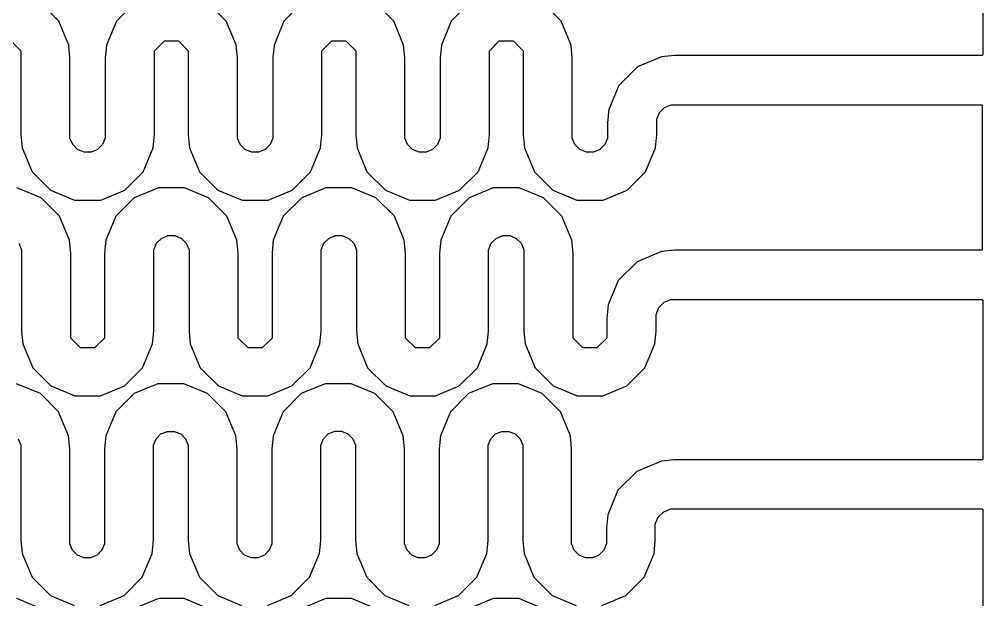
# Model space of a CAD drawing. Header units: metres. Extents: x 0 to 117, y 0 to 64.
# Drawn here: x 58.57 to 67.34, y 26.9 to 32.18 of the extents above; entities that cross this region are included whole.
import ezdxf

# ---------------------------------------------------------------- set-up
doc = ezdxf.new("R2010")
doc.units = ezdxf.units.M

msp = doc.modelspace()

# ---------------------------------------------------------------- linework, layer by layer
for points in [[(67.3351, 33.1803), (67.3351, 31.8564), (67.3285, 31.8496), (64.5312, 31.8496), (64.5312, 31.8496), (64.5312, 31.8496), (64.5312, 31.8496), (64.4121, 31.8379), (64.4121, 31.8379), (64.4121, 31.8379), (64.4121, 31.8379), (64.4121, 31.8379), (64.4121, 31.8379), (64.4121, 31.8379), (64.4121, 31.8379), (64.1921, 31.7467), (64.1921, 31.7467), (64.1921, 31.7467), (64.1921, 31.7467), (64.1921, 31.7467), (64.1921, 31.7467), (64.1921, 31.7467), (64.1921, 31.7467), (64.1921, 31.7467), (64.1921, 31.7467), (64.024, 31.5786), (64.024, 31.5786), (64.024, 31.5786), (64.024, 31.5786), (64.024, 31.5786), (64.024, 31.5786), (64.024, 31.5786), (64.024, 31.5786), (64.024, 31.5786), (64.024, 31.5786), (63.9328, 31.3586), (63.9328, 31.3586), (63.9328, 31.3586), (63.9328, 31.3586), (63.9328, 31.3586), (63.9328, 31.3586), (63.9328, 31.3586), (63.9328, 31.3586), (63.9211, 31.2395), (63.9211, 31.2395), (63.9211, 31.2395), (63.9211, 31.2395), (63.9211, 31.0982), (63.8965, 31.0393), (63.8513, 30.9941), (63.7924, 30.9695), (63.7283, 30.9695), (63.6692, 30.9941), (63.624, 31.0393), (63.5996, 31.0982), (63.5996, 31.8285), (63.5996, 31.8285), (63.5996, 31.8285), (63.5996, 31.8285), (63.5881, 31.9458), (63.5881, 31.9458), (63.5881, 31.9458), (63.5881, 31.9458), (63.5881, 31.9458), (63.5881, 31.9458), (63.5881, 31.9458), (63.5881, 31.9458), (63.4982, 32.1625), (63.4982, 32.1625), (63.4982, 32.1625), (63.4982, 32.1625), (63.4982, 32.1625), (63.4982, 32.1625), (63.4982, 32.1625), (63.4982, 32.1625), (63.4982, 32.1625), (63.4982, 32.1625), (63.3324, 32.3284)], [(59.6163, 32.3284), (59.4505, 32.1625), (59.4505, 32.1625), (59.4505, 32.1625), (59.4505, 32.1625), (59.4505, 32.1625), (59.4505, 32.1625), (59.4505, 32.1625), (59.4505, 32.1625), (59.4505, 32.1625), (59.4505, 32.1625), (59.3606, 31.9458), (59.3606, 31.9458), (59.3606, 31.9458), (59.3606, 31.9458), (59.3606, 31.9458), (59.3606, 31.9458), (59.3606, 31.9458), (59.3606, 31.9458), (59.3491, 31.8285), (59.3491, 31.8285), (59.3491, 31.8285), (59.3491, 31.8285), (59.3491, 31.0982), (59.3245, 31.0393), (59.2793, 30.9941), (59.2204, 30.9695), (59.1563, 30.9695), (59.0972, 30.9941), (59.052, 31.0393), (59.0276, 31.0982), (59.0276, 31.8285), (59.0276, 31.8285), (59.0276, 31.8285), (59.0276, 31.8285), (59.0161, 31.9458), (59.0161, 31.9458), (59.0161, 31.9458), (59.0161, 31.9458), (59.0161, 31.9458), (59.0161, 31.9458), (59.0161, 31.9458), (59.0161, 31.9458), (58.9262, 32.1625), (58.9262, 32.1625), (58.9262, 32.1625), (58.9262, 32.1625), (58.9262, 32.1625), (58.9262, 32.1625), (58.9262, 32.1625), (58.9262, 32.1625), (58.9262, 32.1625), (58.9262, 32.1625), (58.7604, 32.3284)], [(61.1403, 32.3286), (60.9745, 32.1625), (60.9745, 32.1625), (60.9745, 32.1625), (60.9745, 32.1625), (60.9745, 32.1625), (60.9745, 32.1625), (60.9745, 32.1625), (60.9745, 32.1625), (60.9745, 32.1625), (60.9745, 32.1625), (60.8846, 31.9458), (60.8846, 31.9458), (60.8846, 31.9458), (60.8846, 31.9458), (60.8846, 31.9458), (60.8846, 31.9458), (60.8846, 31.9458), (60.8846, 31.9458), (60.8731, 31.8285), (60.8731, 31.8285), (60.8731, 31.8285), (60.8731, 31.8285), (60.8731, 31.0982), (60.8485, 31.0393), (60.8033, 30.9941), (60.7444, 30.9695), (60.6803, 30.9695), (60.6214, 30.9941), (60.5762, 31.0393), (60.5516, 31.0982), (60.5516, 31.8287), (60.5516, 31.8287), (60.5516, 31.8287), (60.5516, 31.8287), (60.5401, 31.9461), (60.5401, 31.9461), (60.5401, 31.9461), (60.5401, 31.9461), (60.5401, 31.9461), (60.5401, 31.9461), (60.5401, 31.9461), (60.5401, 31.9461), (60.4502, 32.1628), (60.4502, 32.1628), (60.4502, 32.1628), (60.4502, 32.1628), (60.4502, 32.1628), (60.4502, 32.1628), (60.4502, 32.1628), (60.4502, 32.1628), (60.4502, 32.1628), (60.4502, 32.1628), (60.2844, 32.3286)], [(62.6643, 32.3284), (62.4985, 32.1625), (62.4985, 32.1625), (62.4985, 32.1625), (62.4985, 32.1625), (62.4985, 32.1625), (62.4985, 32.1625), (62.4985, 32.1625), (62.4985, 32.1625), (62.4985, 32.1625), (62.4985, 32.1625), (62.4086, 31.9458), (62.4086, 31.9458), (62.4086, 31.9458), (62.4086, 31.9458), (62.4086, 31.9458), (62.4086, 31.9458), (62.4086, 31.9458), (62.4086, 31.9458), (62.3971, 31.8285), (62.3971, 31.8285), (62.3971, 31.8285), (62.3971, 31.8285), (62.3971, 31.0982), (62.3725, 31.0393), (62.3273, 30.9941), (62.2684, 30.9695), (62.2043, 30.9695), (62.1454, 30.9941), (62.1002, 31.0393), (62.0756, 31.0982), (62.0756, 31.8285), (62.0756, 31.8285), (62.0756, 31.8285), (62.0756, 31.8285), (62.0641, 31.9458), (62.0641, 31.9458), (62.0641, 31.9458), (62.0641, 31.9458), (62.0641, 31.9458), (62.0641, 31.9458), (62.0641, 31.9458), (62.0641, 31.9458), (61.9742, 32.1625), (61.9742, 32.1625), (61.9742, 32.1625), (61.9742, 32.1625), (61.9742, 32.1625), (61.9742, 32.1625), (61.9742, 32.1625), (61.9742, 32.1625), (61.9742, 32.1625), (61.9742, 32.1625), (61.8084, 32.3286)], [(58.4901, 31.9827), (58.5803, 31.8922), (58.5803, 31.1302), (58.5803, 31.1302), (58.5803, 31.1302), (58.5803, 31.1302), (58.592, 31.0116), (58.592, 31.0116), (58.592, 31.0116), (58.592, 31.0116), (58.592, 31.0116), (58.592, 31.0116), (58.592, 31.0116), (58.592, 31.0116), (58.6829, 30.7924), (58.6829, 30.7924), (58.6829, 30.7924), (58.6829, 30.7924), (58.6829, 30.7924), (58.6829, 30.7924), (58.6829, 30.7924), (58.6829, 30.7924), (58.6829, 30.7924), (58.6829, 30.7924), (58.8505, 30.6248), (58.8505, 30.6248), (58.8505, 30.6248), (58.8505, 30.6248), (58.8505, 30.6248), (58.8505, 30.6248), (58.8505, 30.6248), (58.8505, 30.6248), (58.8505, 30.6248), (58.8505, 30.6248), (59.0697, 30.5338), (59.0697, 30.5338), (59.0697, 30.5338), (59.0697, 30.5338), (59.0697, 30.5338), (59.0697, 30.5338), (59.0697, 30.5338), (59.0697, 30.5338), (59.0697, 30.5338), (59.0697, 30.5338), (59.307, 30.5338), (59.307, 30.5338), (59.307, 30.5338), (59.307, 30.5338), (59.307, 30.5338), (59.307, 30.5338), (59.307, 30.5338), (59.307, 30.5338), (59.307, 30.5338), (59.307, 30.5338), (59.5262, 30.6248), (59.5262, 30.6248), (59.5262, 30.6248), (59.5262, 30.6248), (59.5262, 30.6248), (59.5262, 30.6248), (59.5262, 30.6248), (59.5262, 30.6248), (59.5262, 30.6248), (59.5262, 30.6248), (59.6938, 30.7924), (59.6938, 30.7924), (59.6938, 30.7924), (59.6938, 30.7924), (59.6938, 30.7924), (59.6938, 30.7924), (59.6938, 30.7924), (59.6938, 30.7924), (59.6938, 30.7924), (59.6938, 30.7924), (59.7847, 31.0116), (59.7847, 31.0116), (59.7847, 31.0116), (59.7847, 31.0116), (59.7847, 31.0116), (59.7847, 31.0116), (59.7847, 31.0116), (59.7847, 31.0116), (59.7964, 31.1302), (59.7964, 31.1302), (59.7964, 31.1302), (59.7964, 31.1302), (59.7964, 31.8922), (59.8866, 31.9827), (60.0141, 31.9827), (60.1043, 31.8922), (60.1043, 31.1302), (60.1043, 31.1302), (60.1043, 31.1302), (60.1043, 31.1302), (60.116, 31.0116), (60.116, 31.0116), (60.116, 31.0116), (60.116, 31.0116), (60.116, 31.0116), (60.116, 31.0116), (60.116, 31.0116), (60.116, 31.0116), (60.2069, 30.7924), (60.2069, 30.7924), (60.2069, 30.7924), (60.2069, 30.7924), (60.2069, 30.7924), (60.2069, 30.7924), (60.2069, 30.7924), (60.2069, 30.7924), (60.2069, 30.7924), (60.2069, 30.7924), (60.3745, 30.6248), (60.3745, 30.6248), (60.3745, 30.6248), (60.3745, 30.6248), (60.3745, 30.6248), (60.3745, 30.6248), (60.3745, 30.6248), (60.3745, 30.6248), (60.3745, 30.6248), (60.3745, 30.6248), (60.5937, 30.5338), (60.5937, 30.5338), (60.5937, 30.5338), (60.5937, 30.5338), (60.5937, 30.5338), (60.5937, 30.5338), (60.5937, 30.5338), (60.5937, 30.5338), (60.5937, 30.5338), (60.5937, 30.5338), (60.831, 30.5338), (60.831, 30.5338), (60.831, 30.5338), (60.831, 30.5338), (60.831, 30.5338), (60.831, 30.5338), (60.831, 30.5338), (60.831, 30.5338), (60.831, 30.5338), (60.831, 30.5338), (61.0502, 30.6248), (61.0502, 30.6248), (61.0502, 30.6248), (61.0502, 30.6248), (61.0502, 30.6248), (61.0502, 30.6248), (61.0502, 30.6248), (61.0502, 30.6248), (61.0502, 30.6248), (61.0502, 30.6248), (61.2178, 30.7924), (61.2178, 30.7924), (61.2178, 30.7924), (61.2178, 30.7924), (61.2178, 30.7924), (61.2178, 30.7924), (61.2178, 30.7924), (61.2178, 30.7924), (61.2178, 30.7924), (61.2178, 30.7924), (61.3087, 31.0116), (61.3087, 31.0116), (61.3087, 31.0116), (61.3087, 31.0116), (61.3087, 31.0116), (61.3087, 31.0116), (61.3087, 31.0116), (61.3087, 31.0116), (61.3204, 31.1302), (61.3204, 31.1302), (61.3204, 31.1302), (61.3204, 31.1302), (61.3204, 31.8922), (61.4106, 31.9827), (61.5381, 31.9827), (61.6283, 31.8922), (61.6283, 31.1302), (61.6283, 31.1302), (61.6283, 31.1302), (61.6283, 31.1302), (61.64, 31.0116), (61.64, 31.0116), (61.64, 31.0116), (61.64, 31.0116), (61.64, 31.0116), (61.64, 31.0116), (61.64, 31.0116), (61.64, 31.0116), (61.7309, 30.7924), (61.7309, 30.7924), (61.7309, 30.7924), (61.7309, 30.7924), (61.7309, 30.7924), (61.7309, 30.7924), (61.7309, 30.7924), (61.7309, 30.7924), (61.7309, 30.7924), (61.7309, 30.7924), (61.8985, 30.6248), (61.8985, 30.6248), (61.8985, 30.6248), (61.8985, 30.6248), (61.8985, 30.6248), (61.8985, 30.6248), (61.8985, 30.6248), (61.8985, 30.6248), (61.8985, 30.6248), (61.8985, 30.6248), (62.1177, 30.5338), (62.1177, 30.5338), (62.1177, 30.5338), (62.1177, 30.5338), (62.1177, 30.5338), (62.1177, 30.5338), (62.1177, 30.5338), (62.1177, 30.5338), (62.1177, 30.5338), (62.1177, 30.5338), (62.355, 30.5338), (62.355, 30.5338), (62.355, 30.5338), (62.355, 30.5338), (62.355, 30.5338), (62.355, 30.5338), (62.355, 30.5338), (62.355, 30.5338), (62.355, 30.5338), (62.355, 30.5338), (62.5742, 30.6248), (62.5742, 30.6248), (62.5742, 30.6248), (62.5742, 30.6248), (62.5742, 30.6248), (62.5742, 30.6248), (62.5742, 30.6248), (62.5742, 30.6248), (62.5742, 30.6248), (62.5742, 30.6248), (62.7418, 30.7924), (62.7418, 30.7924), (62.7418, 30.7924), (62.7418, 30.7924), (62.7418, 30.7924), (62.7418, 30.7924), (62.7418, 30.7924), (62.7418, 30.7924), (62.7418, 30.7924), (62.7418, 30.7924), (62.8327, 31.0116), (62.8327, 31.0116), (62.8327, 31.0116), (62.8327, 31.0116), (62.8327, 31.0116), (62.8327, 31.0116), (62.8327, 31.0116), (62.8327, 31.0116), (62.8444, 31.1302), (62.8444, 31.1302), (62.8444, 31.1302), (62.8444, 31.1302), (62.8444, 31.8922), (62.9346, 31.9827), (63.0621, 31.9827), (63.1523, 31.8922), (63.1523, 31.1302), (63.1523, 31.1302), (63.1523, 31.1302), (63.1523, 31.1302), (63.164, 31.0116), (63.164, 31.0116), (63.164, 31.0116), (63.164, 31.0116), (63.164, 31.0116), (63.164, 31.0116), (63.164, 31.0116), (63.164, 31.0116), (63.2549, 30.7924), (63.2549, 30.7924), (63.2549, 30.7924), (63.2549, 30.7924), (63.2549, 30.7924), (63.2549, 30.7924), (63.2549, 30.7924), (63.2549, 30.7924), (63.2549, 30.7924), (63.2549, 30.7924), (63.4225, 30.6248), (63.4225, 30.6248), (63.4225, 30.6248), (63.4225, 30.6248), (63.4225, 30.6248), (63.4225, 30.6248), (63.4225, 30.6248), (63.4225, 30.6248), (63.4225, 30.6248), (63.4225, 30.6248), (63.6417, 30.5338), (63.6417, 30.5338), (63.6417, 30.5338), (63.6417, 30.5338), (63.6417, 30.5338), (63.6417, 30.5338), (63.6417, 30.5338), (63.6417, 30.5338), (63.6417, 30.5338), (63.6417, 30.5338), (63.879, 30.5338), (63.879, 30.5338), (63.879, 30.5338), (63.879, 30.5338), (63.879, 30.5338), (63.879, 30.5338), (63.879, 30.5338), (63.879, 30.5338), (63.879, 30.5338), (63.879, 30.5338), (64.0982, 30.6248), (64.0982, 30.6248), (64.0982, 30.6248), (64.0982, 30.6248), (64.0982, 30.6248), (64.0982, 30.6248), (64.0982, 30.6248), (64.0982, 30.6248), (64.0982, 30.6248), (64.0982, 30.6248), (64.2658, 30.7924), (64.2658, 30.7924), (64.2658, 30.7924), (64.2658, 30.7924), (64.2658, 30.7924), (64.2658, 30.7924), (64.2658, 30.7924), (64.2658, 30.7924), (64.2658, 30.7924), (64.2658, 30.7924), (64.3567, 31.0116), (64.3567, 31.0116), (64.3567, 31.0116), (64.3567, 31.0116), (64.3567, 31.0116), (64.3567, 31.0116), (64.3567, 31.0116), (64.3567, 31.0116), (64.3684, 31.1302), (64.3684, 31.1302), (64.3684, 31.1302), (64.3684, 31.1302), (64.3684, 31.272), (64.3931, 31.3317), (64.439, 31.3776), (64.4987, 31.4023), (67.3285, 31.4023), (67.3285, 30.0784), (64.5312, 30.0784), (64.5312, 30.0784), (64.5312, 30.0784), (64.5312, 30.0784), (64.4108, 30.0665), (64.4108, 30.0665), (64.4108, 30.0665), (64.4108, 30.0665), (64.4108, 30.0665), (64.4108, 30.0665), (64.4108, 30.0665), (64.4108, 30.0665), (64.1886, 29.9743), (64.1886, 29.9743), (64.1886, 29.9743), (64.1886, 29.9743), (64.1886, 29.9743), (64.1886, 29.9743), (64.1886, 29.9743), (64.1886, 29.9743), (64.1886, 29.9743), (64.1886, 29.9743), (64.0184, 29.8041), (64.0184, 29.8041), (64.0184, 29.8041), (64.0184, 29.8041), (64.0184, 29.8041), (64.0184, 29.8041), (64.0184, 29.8041), (64.0184, 29.8041), (64.0184, 29.8041), (64.0184, 29.8041), (63.9262, 29.5819), (63.9262, 29.5819), (63.9262, 29.5819), (63.9262, 29.5819), (63.9262, 29.5819), (63.9262, 29.5819), (63.9262, 29.5819), (63.9262, 29.5819), (63.9143, 29.4615), (63.9143, 29.4615), (63.9143, 29.4615), (63.9143, 29.4615), (63.9143, 29.2796), (63.8241, 29.1894), (63.6966, 29.1894), (63.6064, 29.2796), (63.6064, 30.0505), (63.6064, 30.0505), (63.6064, 30.0505), (63.6064, 30.0505), (63.5947, 30.1691), (63.5947, 30.1691), (63.5947, 30.1691), (63.5947, 30.1691), (63.5947, 30.1691), (63.5947, 30.1691), (63.5947, 30.1691), (63.5947, 30.1691), (63.5038, 30.3883), (63.5038, 30.3883), (63.5038, 30.3883), (63.5038, 30.3883), (63.5038, 30.3883), (63.5038, 30.3883), (63.5038, 30.3883), (63.5038, 30.3883), (63.5038, 30.3883), (63.5038, 30.3883), (63.3362, 30.5562), (63.3362, 30.5562), (63.3362, 30.5562), (63.3362, 30.5562), (63.3362, 30.5562), (63.3362, 30.5562), (63.3362, 30.5562), (63.3362, 30.5562), (63.3362, 30.5562), (63.3362, 30.5562), (63.117, 30.6469), (63.117, 30.6469), (63.117, 30.6469), (63.117, 30.6469), (63.117, 30.6469), (63.117, 30.6469), (63.117, 30.6469), (63.117, 30.6469), (63.117, 30.6469), (63.117, 30.6469), (62.8797, 30.6469), (62.8797, 30.6469), (62.8797, 30.6469), (62.8797, 30.6469), (62.8797, 30.6469), (62.8797, 30.6469), (62.8797, 30.6469), (62.8797, 30.6469), (62.8797, 30.6469), (62.8797, 30.6469), (62.6605, 30.5562), (62.6605, 30.5562), (62.6605, 30.5562), (62.6605, 30.5562), (62.6605, 30.5562), (62.6605, 30.5562), (62.6605, 30.5562), (62.6605, 30.5562), (62.6605, 30.5562), (62.6605, 30.5562), (62.4929, 30.3883), (62.4929, 30.3883), (62.4929, 30.3883), (62.4929, 30.3883), (62.4929, 30.3883), (62.4929, 30.3883), (62.4929, 30.3883), (62.4929, 30.3883), (62.4929, 30.3883), (62.4929, 30.3883), (62.402, 30.1691), (62.402, 30.1691), (62.402, 30.1691), (62.402, 30.1691), (62.402, 30.1691), (62.402, 30.1691), (62.402, 30.1691), (62.402, 30.1691), (62.3903, 30.0505), (62.3903, 30.0505), (62.3903, 30.0505), (62.3903, 30.0505), (62.3903, 29.2796), (62.3001, 29.1894), (62.1726, 29.1894), (62.0824, 29.2796), (62.0824, 30.0505), (62.0824, 30.0505), (62.0824, 30.0505), (62.0824, 30.0505), (62.0707, 30.1691), (62.0707, 30.1691), (62.0707, 30.1691), (62.0707, 30.1691), (62.0707, 30.1691), (62.0707, 30.1691), (62.0707, 30.1691), (62.0707, 30.1691), (61.9798, 30.3883), (61.9798, 30.3883), (61.9798, 30.3883), (61.9798, 30.3883), (61.9798, 30.3883), (61.9798, 30.3883), (61.9798, 30.3883), (61.9798, 30.3883), (61.9798, 30.3883), (61.9798, 30.3883), (61.8122, 30.5562), (61.8122, 30.5562), (61.8122, 30.5562), (61.8122, 30.5562), (61.8122, 30.5562), (61.8122, 30.5562), (61.8122, 30.5562), (61.8122, 30.5562), (61.8122, 30.5562), (61.8122, 30.5562), (61.593, 30.6469), (61.593, 30.6469), (61.593, 30.6469), (61.593, 30.6469), (61.593, 30.6469), (61.593, 30.6469), (61.593, 30.6469), (61.593, 30.6469), (61.593, 30.6469), (61.593, 30.6469), (61.3557, 30.6469), (61.3557, 30.6469), (61.3557, 30.6469), (61.3557, 30.6469), (61.3557, 30.6469), (61.3557, 30.6469), (61.3557, 30.6469), (61.3557, 30.6469), (61.3557, 30.6469), (61.3557, 30.6469), (61.1365, 30.5562), (61.1365, 30.5562), (61.1365, 30.5562), (61.1365, 30.5562), (61.1365, 30.5562), (61.1365, 30.5562), (61.1365, 30.5562), (61.1365, 30.5562), (61.1365, 30.5562), (61.1365, 30.5562), (60.9689, 30.3883), (60.9689, 30.3883), (60.9689, 30.3883), (60.9689, 30.3883), (60.9689, 30.3883), (60.9689, 30.3883), (60.9689, 30.3883), (60.9689, 30.3883), (60.9689, 30.3883), (60.9689, 30.3883), (60.878, 30.1691), (60.878, 30.1691), (60.878, 30.1691), (60.878, 30.1691), (60.878, 30.1691), (60.878, 30.1691), (60.878, 30.1691), (60.878, 30.1691), (60.8663, 30.0505), (60.8663, 30.0505), (60.8663, 30.0505), (60.8663, 30.0505), (60.8663, 29.2796), (60.7761, 29.1894), (60.6486, 29.1894), (60.5584, 29.2796), (60.5584, 30.0505), (60.5584, 30.0505), (60.5584, 30.0505), (60.5584, 30.0505), (60.5467, 30.1691), (60.5467, 30.1691), (60.5467, 30.1691), (60.5467, 30.1691), (60.5467, 30.1691), (60.5467, 30.1691), (60.5467, 30.1691), (60.5467, 30.1691), (60.4558, 30.3883), (60.4558, 30.3883), (60.4558, 30.3883), (60.4558, 30.3883), (60.4558, 30.3883), (60.4558, 30.3883), (60.4558, 30.3883), (60.4558, 30.3883), (60.4558, 30.3883), (60.4558, 30.3883), (60.2882, 30.5562), (60.2882, 30.5562), (60.2882, 30.5562), (60.2882, 30.5562), (60.2882, 30.5562), (60.2882, 30.5562), (60.2882, 30.5562), (60.2882, 30.5562), (60.2882, 30.5562), (60.2882, 30.5562), (60.069, 30.6469), (60.069, 30.6469), (60.069, 30.6469), (60.069, 30.6469), (60.069, 30.6469), (60.069, 30.6469), (60.069, 30.6469), (60.069, 30.6469), (60.069, 30.6469), (60.069, 30.6469), (59.8317, 30.6469), (59.8317, 30.6469), (59.8317, 30.6469), (59.8317, 30.6469), (59.8317, 30.6469), (59.8317, 30.6469), (59.8317, 30.6469), (59.8317, 30.6469), (59.8317, 30.6469), (59.8317, 30.6469), (59.6125, 30.5562), (59.6125, 30.5562), (59.6125, 30.5562), (59.6125, 30.5562), (59.6125, 30.5562), (59.6125, 30.5562), (59.6125, 30.5562), (59.6125, 30.5562), (59.6125, 30.5562), (59.6125, 30.5562), (59.4449, 30.3883), (59.4449, 30.3883), (59.4449, 30.3883), (59.4449, 30.3883), (59.4449, 30.3883), (59.4449, 30.3883), (59.4449, 30.3883), (59.4449, 30.3883), (59.4449, 30.3883), (59.4449, 30.3883), (59.354, 30.1691), (59.354, 30.1691), (59.354, 30.1691), (59.354, 30.1691), (59.354, 30.1691), (59.354, 30.1691), (59.354, 30.1691), (59.354, 30.1691), (59.3423, 30.0505), (59.3423, 30.0505), (59.3423, 30.0505), (59.3423, 30.0505), (59.3423, 29.2796), (59.2521, 29.1894), (59.1246, 29.1894), (59.0344, 29.2796), (59.0344, 30.0505), (59.0344, 30.0505), (59.0344, 30.0505), (59.0344, 30.0505), (59.0227, 30.1691), (59.0227, 30.1691), (59.0227, 30.1691), (59.0227, 30.1691), (59.0227, 30.1691), (59.0227, 30.1691), (59.0227, 30.1691), (59.0227, 30.1691), (58.9318, 30.3883), (58.9318, 30.3883), (58.9318, 30.3883), (58.9318, 30.3883), (58.9318, 30.3883), (58.9318, 30.3883), (58.9318, 30.3883), (58.9318, 30.3883), (58.9318, 30.3883), (58.9318, 30.3883), (58.7642, 30.5562), (58.7642, 30.5562), (58.7642, 30.5562), (58.7642, 30.5562), (58.7642, 30.5562), (58.7642, 30.5562), (58.7642, 30.5562), (58.7642, 30.5562), (58.7642, 30.5562), (58.7642, 30.5562), (58.545, 30.6469)], [(58.5625, 30.1417), (58.5871, 30.0825), (58.5871, 29.3431), (58.5871, 29.3431), (58.5871, 29.3431), (58.5871, 29.3431), (58.5986, 29.2257), (58.5986, 29.2257), (58.5986, 29.2257), (58.5986, 29.2257), (58.5986, 29.2257), (58.5986, 29.2257), (58.5986, 29.2257), (58.5986, 29.2257), (58.6885, 29.0091), (58.6885, 29.0091), (58.6885, 29.0091), (58.6885, 29.0091), (58.6885, 29.0091), (58.6885, 29.0091), (58.6885, 29.0091), (58.6885, 29.0091), (58.6885, 29.0091), (58.6885, 29.0091), (58.8543, 28.8435), (58.8543, 28.8435), (58.8543, 28.8435), (58.8543, 28.8435), (58.8543, 28.8435), (58.8543, 28.8435), (58.8543, 28.8435), (58.8543, 28.8435), (58.8543, 28.8435), (58.8543, 28.8435), (59.071, 28.7536), (59.071, 28.7536), (59.071, 28.7536), (59.071, 28.7536), (59.071, 28.7536), (59.071, 28.7536), (59.071, 28.7536), (59.071, 28.7536), (59.071, 28.7536), (59.071, 28.7536), (59.3057, 28.7536), (59.3057, 28.7536), (59.3057, 28.7536), (59.3057, 28.7536), (59.3057, 28.7536), (59.3057, 28.7536), (59.3057, 28.7536), (59.3057, 28.7536), (59.3057, 28.7536), (59.3057, 28.7536), (59.5224, 28.8435), (59.5224, 28.8435), (59.5224, 28.8435), (59.5224, 28.8435), (59.5224, 28.8435), (59.5224, 28.8435), (59.5224, 28.8435), (59.5224, 28.8435), (59.5224, 28.8435), (59.5224, 28.8435), (59.6882, 29.0093), (59.6882, 29.0093), (59.6882, 29.0093), (59.6882, 29.0093), (59.6882, 29.0093), (59.6882, 29.0093), (59.6882, 29.0093), (59.6882, 29.0093), (59.6882, 29.0093), (59.6882, 29.0093), (59.7781, 29.226), (59.7781, 29.226), (59.7781, 29.226), (59.7781, 29.226), (59.7781, 29.226), (59.7781, 29.226), (59.7781, 29.226), (59.7781, 29.226), (59.7896, 29.3433), (59.7896, 29.3433), (59.7896, 29.3433), (59.7896, 29.3433), (59.7896, 30.0825), (59.8142, 30.1417), (59.8592, 30.1869), (59.9183, 30.2113), (59.9824, 30.2113), (60.0413, 30.1869), (60.0865, 30.1417), (60.1111, 30.0825), (60.1111, 29.3433), (60.1111, 29.3433), (60.1111, 29.3433), (60.1111, 29.3433), (60.1226, 29.226), (60.1226, 29.226), (60.1226, 29.226), (60.1226, 29.226), (60.1226, 29.226), (60.1226, 29.226), (60.1226, 29.226), (60.1226, 29.226), (60.2125, 29.0093), (60.2125, 29.0093), (60.2125, 29.0093), (60.2125, 29.0093), (60.2125, 29.0093), (60.2125, 29.0093), (60.2125, 29.0093), (60.2125, 29.0093), (60.2125, 29.0093), (60.2125, 29.0093), (60.3783, 28.8435), (60.3783, 28.8435), (60.3783, 28.8435), (60.3783, 28.8435), (60.3783, 28.8435), (60.3783, 28.8435), (60.3783, 28.8435), (60.3783, 28.8435), (60.3783, 28.8435), (60.3783, 28.8435), (60.595, 28.7538), (60.595, 28.7538), (60.595, 28.7538), (60.595, 28.7538), (60.595, 28.7538), (60.595, 28.7538), (60.595, 28.7538), (60.595, 28.7538), (60.595, 28.7538), (60.595, 28.7538), (60.8297, 28.7538), (60.8297, 28.7538), (60.8297, 28.7538), (60.8297, 28.7538), (60.8297, 28.7538), (60.8297, 28.7538), (60.8297, 28.7538), (60.8297, 28.7538), (60.8297, 28.7538), (60.8297, 28.7538), (61.0464, 28.8435), (61.0464, 28.8435), (61.0464, 28.8435), (61.0464, 28.8435), (61.0464, 28.8435), (61.0464, 28.8435), (61.0464, 28.8435), (61.0464, 28.8435), (61.0464, 28.8435), (61.0464, 28.8435), (61.2122, 29.0093), (61.2122, 29.0093), (61.2122, 29.0093), (61.2122, 29.0093), (61.2122, 29.0093), (61.2122, 29.0093), (61.2122, 29.0093), (61.2122, 29.0093), (61.2122, 29.0093), (61.2122, 29.0093), (61.3021, 29.226), (61.3021, 29.226), (61.3021, 29.226), (61.3021, 29.226), (61.3021, 29.226), (61.3021, 29.226), (61.3021, 29.226), (61.3021, 29.226), (61.3136, 29.3433), (61.3136, 29.3433), (61.3136, 29.3433), (61.3136, 29.3433), (61.3136, 30.0825), (61.3382, 30.1417), (61.3834, 30.1869), (61.4423, 30.2113), (61.5064, 30.2113), (61.5653, 30.1869), (61.6105, 30.1417), (61.6351, 30.0825), (61.6351, 29.3431), (61.6351, 29.3431), (61.6351, 29.3431), (61.6351, 29.3431), (61.6466, 29.2257), (61.6466, 29.2257), (61.6466, 29.2257), (61.6466, 29.2257), (61.6466, 29.2257), (61.6466, 29.2257), (61.6466, 29.2257), (61.6466, 29.2257), (61.7365, 29.0091), (61.7365, 29.0091), (61.7365, 29.0091), (61.7365, 29.0091), (61.7365, 29.0091), (61.7365, 29.0091), (61.7365, 29.0091), (61.7365, 29.0091), (61.7365, 29.0091), (61.7365, 29.0091), (61.9023, 28.8435), (61.9023, 28.8435), (61.9023, 28.8435), (61.9023, 28.8435), (61.9023, 28.8435), (61.9023, 28.8435), (61.9023, 28.8435), (61.9023, 28.8435), (61.9023, 28.8435), (61.9023, 28.8435), (62.1193, 28.7536), (62.1193, 28.7536), (62.1193, 28.7536), (62.1193, 28.7536), (62.1193, 28.7536), (62.1193, 28.7536), (62.1193, 28.7536), (62.1193, 28.7536), (62.1193, 28.7536), (62.1193, 28.7536), (62.3537, 28.7536), (62.3537, 28.7536), (62.3537, 28.7536), (62.3537, 28.7536), (62.3537, 28.7536), (62.3537, 28.7536), (62.3537, 28.7536), (62.3537, 28.7536), (62.3537, 28.7536), (62.3537, 28.7536), (62.5704, 28.8435), (62.5704, 28.8435), (62.5704, 28.8435), (62.5704, 28.8435), (62.5704, 28.8435), (62.5704, 28.8435), (62.5704, 28.8435), (62.5704, 28.8435), (62.5704, 28.8435), (62.5704, 28.8435), (62.7362, 29.0093), (62.7362, 29.0093), (62.7362, 29.0093), (62.7362, 29.0093), (62.7362, 29.0093), (62.7362, 29.0093), (62.7362, 29.0093), (62.7362, 29.0093), (62.7362, 29.0093), (62.7362, 29.0093), (62.8261, 29.226), (62.8261, 29.226), (62.8261, 29.226), (62.8261, 29.226), (62.8261, 29.226), (62.8261, 29.226), (62.8261, 29.226), (62.8261, 29.226), (62.8376, 29.3433), (62.8376, 29.3433), (62.8376, 29.3433), (62.8376, 29.3433), (62.8376, 30.0825), (62.862, 30.1417), (62.9074, 30.1869), (62.9663, 30.2113), (63.0304, 30.2113), (63.0893, 30.1869), (63.1345, 30.1417), (63.1591, 30.0825), (63.1591, 29.3433), (63.1591, 29.3433), (63.1591, 29.3433), (63.1591, 29.3433), (63.1706, 29.226), (63.1706, 29.226), (63.1706, 29.226), (63.1706, 29.226), (63.1706, 29.226), (63.1706, 29.226), (63.1706, 29.226), (63.1706, 29.226), (63.2605, 29.0093), (63.2605, 29.0093), (63.2605, 29.0093), (63.2605, 29.0093), (63.2605, 29.0093), (63.2605, 29.0093), (63.2605, 29.0093), (63.2605, 29.0093), (63.2605, 29.0093), (63.2605, 29.0093), (63.4263, 28.8435), (63.4263, 28.8435), (63.4263, 28.8435), (63.4263, 28.8435), (63.4263, 28.8435), (63.4263, 28.8435), (63.4263, 28.8435), (63.4263, 28.8435), (63.4263, 28.8435), (63.4263, 28.8435), (63.643, 28.7536), (63.643, 28.7536), (63.643, 28.7536), (63.643, 28.7536), (63.643, 28.7536), (63.643, 28.7536), (63.643, 28.7536), (63.643, 28.7536), (63.643, 28.7536), (63.643, 28.7536), (63.8774, 28.7536), (63.8774, 28.7536), (63.8774, 28.7536), (63.8774, 28.7536), (63.8774, 28.7536), (63.8774, 28.7536), (63.8774, 28.7536), (63.8774, 28.7536), (63.8774, 28.7536), (63.8774, 28.7536), (64.0944, 28.8435), (64.0944, 28.8435), (64.0944, 28.8435), (64.0944, 28.8435), (64.0944, 28.8435), (64.0944, 28.8435), (64.0944, 28.8435), (64.0944, 28.8435), (64.0944, 28.8435), (64.0944, 28.8435), (64.2602, 29.0091), (64.2602, 29.0091), (64.2602, 29.0091), (64.2602, 29.0091), (64.2602, 29.0091), (64.2602, 29.0091), (64.2602, 29.0091), (64.2602, 29.0091), (64.2602, 29.0091), (64.2602, 29.0091), (64.3501, 29.2257), (64.3501, 29.2257), (64.3501, 29.2257), (64.3501, 29.2257), (64.3501, 29.2257), (64.3501, 29.2257), (64.3501, 29.2257), (64.3501, 29.2257), (64.3616, 29.3431), (64.3616, 29.3431), (64.3616, 29.3431), (64.3616, 29.3431), (64.3616, 29.4952), (64.3875, 29.5575), (64.4352, 29.6052), (64.4975, 29.6311), (67.3285, 29.6311), (67.3351, 29.6243), (67.3351, 28.1772), (67.3285, 28.1706), (64.5312, 28.1706), (64.5312, 28.1706), (64.5312, 28.1706), (64.5312, 28.1706), (64.4101, 28.1587), (64.4101, 28.1587), (64.4101, 28.1587), (64.4101, 28.1587), (64.4101, 28.1587), (64.4101, 28.1587), (64.4101, 28.1587), (64.4101, 28.1587), (64.1863, 28.066), (64.1863, 28.066), (64.1863, 28.066), (64.1863, 28.066), (64.1863, 28.066), (64.1863, 28.066), (64.1863, 28.066), (64.1863, 28.066), (64.1863, 28.066), (64.1863, 28.066), (64.0151, 27.8948), (64.0151, 27.8948), (64.0151, 27.8948), (64.0151, 27.8948), (64.0151, 27.8948), (64.0151, 27.8948), (64.0151, 27.8948), (64.0151, 27.8948), (64.0151, 27.8948), (64.0151, 27.8948), (63.9224, 27.671), (63.9224, 27.671), (63.9224, 27.671), (63.9224, 27.671), (63.9224, 27.671), (63.9224, 27.671), (63.9224, 27.671), (63.9224, 27.671), (63.9105, 27.5499), (63.9105, 27.5499), (63.9105, 27.5499), (63.9105, 27.5499), (63.9105, 27.4069), (63.8863, 27.3487), (63.8419, 27.304), (63.7837, 27.2801), (63.7207, 27.2801), (63.6626, 27.304), (63.6179, 27.3487), (63.5937, 27.4069), (63.5937, 28.2725), (63.5937, 28.2725), (63.5937, 28.2725), (63.5937, 28.2725), (63.5823, 28.3901), (63.5823, 28.3901), (63.5823, 28.3901), (63.5823, 28.3901), (63.5823, 28.3901), (63.5823, 28.3901), (63.5823, 28.3901), (63.5823, 28.3901), (63.4921, 28.6075), (63.4921, 28.6075), (63.4921, 28.6075), (63.4921, 28.6075), (63.4921, 28.6075), (63.4921, 28.6075), (63.4921, 28.6075), (63.4921, 28.6075), (63.4921, 28.6075), (63.4921, 28.6075), (63.3258, 28.7739), (63.3258, 28.7739), (63.3258, 28.7739), (63.3258, 28.7739), (63.3258, 28.7739), (63.3258, 28.7739), (63.3258, 28.7739), (63.3258, 28.7739), (63.3258, 28.7739), (63.3258, 28.7739), (63.1086, 28.8638), (63.1086, 28.8638), (63.1086, 28.8638), (63.1086, 28.8638), (63.1086, 28.8638), (63.1086, 28.8638), (63.1086, 28.8638), (63.1086, 28.8638), (63.1086, 28.8638), (63.1086, 28.8638), (62.8734, 28.8638), (62.8734, 28.8638), (62.8734, 28.8638), (62.8734, 28.8638), (62.8734, 28.8638), (62.8734, 28.8638), (62.8734, 28.8638), (62.8734, 28.8638), (62.8734, 28.8638), (62.8734, 28.8638), (62.656, 28.7739), (62.656, 28.7739), (62.656, 28.7739), (62.656, 28.7739), (62.656, 28.7739), (62.656, 28.7739), (62.656, 28.7739), (62.656, 28.7739), (62.656, 28.7739), (62.656, 28.7739), (62.4896, 28.6075), (62.4896, 28.6075), (62.4896, 28.6075), (62.4896, 28.6075), (62.4896, 28.6075), (62.4896, 28.6075), (62.4896, 28.6075), (62.4896, 28.6075), (62.4896, 28.6075), (62.4896, 28.6075), (62.3994, 28.3901), (62.3994, 28.3901), (62.3994, 28.3901), (62.3994, 28.3901), (62.3994, 28.3901), (62.3994, 28.3901), (62.3994, 28.3901), (62.3994, 28.3901), (62.388, 28.2725), (62.388, 28.2725), (62.388, 28.2725), (62.388, 28.2725), (62.388, 27.4066), (62.3639, 27.3484), (62.3192, 27.304), (62.261, 27.2799), (62.198, 27.2801), (62.1398, 27.3042), (62.0954, 27.3487), (62.0713, 27.4069), (62.0713, 28.2725), (62.0713, 28.2725), (62.0713, 28.2725), (62.0713, 28.2725), (62.0596, 28.3901), (62.0596, 28.3901), (62.0596, 28.3901), (62.0596, 28.3901), (62.0596, 28.3901), (62.0596, 28.3901), (62.0596, 28.3901), (62.0596, 28.3901), (61.9697, 28.6075), (61.9697, 28.6075), (61.9697, 28.6075), (61.9697, 28.6075), (61.9697, 28.6075), (61.9697, 28.6075), (61.9697, 28.6075), (61.9697, 28.6075), (61.9697, 28.6075), (61.9697, 28.6075), (61.8033, 28.7739), (61.8033, 28.7739), (61.8033, 28.7739), (61.8033, 28.7739), (61.8033, 28.7739), (61.8033, 28.7739), (61.8033, 28.7739), (61.8033, 28.7739), (61.8033, 28.7739), (61.8033, 28.7739), (61.5859, 28.8638), (61.5859, 28.8638), (61.5859, 28.8638), (61.5859, 28.8638), (61.5859, 28.8638), (61.5859, 28.8638), (61.5859, 28.8638), (61.5859, 28.8638), (61.5859, 28.8638), (61.5859, 28.8638), (61.3507, 28.8638), (61.3507, 28.8638), (61.3507, 28.8638), (61.3507, 28.8638), (61.3507, 28.8638), (61.3507, 28.8638), (61.3507, 28.8638), (61.3507, 28.8638), (61.3507, 28.8638), (61.3507, 28.8638), (61.1332, 28.7739), (61.1332, 28.7739), (61.1332, 28.7739), (61.1332, 28.7739), (61.1332, 28.7739), (61.1332, 28.7739), (61.1332, 28.7739), (61.1332, 28.7739), (61.1332, 28.7739), (61.1332, 28.7739), (60.9669, 28.6075), (60.9669, 28.6075), (60.9669, 28.6075), (60.9669, 28.6075), (60.9669, 28.6075), (60.9669, 28.6075), (60.9669, 28.6075), (60.9669, 28.6075), (60.9669, 28.6075), (60.9669, 28.6075), (60.8769, 28.3901), (60.8769, 28.3901), (60.8769, 28.3901), (60.8769, 28.3901), (60.8769, 28.3901), (60.8769, 28.3901), (60.8769, 28.3901), (60.8769, 28.3901), (60.8653, 28.2725), (60.8653, 28.2725), (60.8653, 28.2725), (60.8653, 28.2725), (60.8653, 27.4069), (60.8411, 27.3487), (60.7967, 27.304), (60.7385, 27.2801), (60.6755, 27.2801), (60.6174, 27.304), (60.5727, 27.3487), (60.5485, 27.4069), (60.5485, 28.2725), (60.5485, 28.2725), (60.5485, 28.2725), (60.5485, 28.2725), (60.5371, 28.3901), (60.5371, 28.3901), (60.5371, 28.3901), (60.5371, 28.3901), (60.5371, 28.3901), (60.5371, 28.3901), (60.5371, 28.3901), (60.5371, 28.3901), (60.4469, 28.6075), (60.4469, 28.6075), (60.4469, 28.6075), (60.4469, 28.6075), (60.4469, 28.6075), (60.4469, 28.6075), (60.4469, 28.6075), (60.4469, 28.6075), (60.4469, 28.6075), (60.4469, 28.6075), (60.2806, 28.7739), (60.2806, 28.7739), (60.2806, 28.7739), (60.2806, 28.7739), (60.2806, 28.7739), (60.2806, 28.7739), (60.2806, 28.7739), (60.2806, 28.7739), (60.2806, 28.7739), (60.2806, 28.7739), (60.0634, 28.8638), (60.0634, 28.8638), (60.0634, 28.8638), (60.0634, 28.8638), (60.0634, 28.8638), (60.0634, 28.8638), (60.0634, 28.8638), (60.0634, 28.8638), (60.0634, 28.8638), (60.0634, 28.8638), (59.8279, 28.8638), (59.8279, 28.8638), (59.8279, 28.8638), (59.8279, 28.8638), (59.8279, 28.8638), (59.8279, 28.8638), (59.8279, 28.8638), (59.8279, 28.8638), (59.8279, 28.8638), (59.8279, 28.8638), (59.6108, 28.7739), (59.6108, 28.7739), (59.6108, 28.7739), (59.6108, 28.7739), (59.6108, 28.7739), (59.6108, 28.7739), (59.6108, 28.7739), (59.6108, 28.7739), (59.6108, 28.7739), (59.6108, 28.7739), (59.4444, 28.6075), (59.4444, 28.6075), (59.4444, 28.6075), (59.4444, 28.6075), (59.4444, 28.6075), (59.4444, 28.6075), (59.4444, 28.6075), (59.4444, 28.6075), (59.4444, 28.6075), (59.4444, 28.6075), (59.3545, 28.3901), (59.3545, 28.3901), (59.3545, 28.3901), (59.3545, 28.3901), (59.3545, 28.3901), (59.3545, 28.3901), (59.3545, 28.3901), (59.3545, 28.3901), (59.3428, 28.2725), (59.3428, 28.2725), (59.3428, 28.2725), (59.3428, 28.2725), (59.3428, 27.4069), (59.3186, 27.3487), (59.2742, 27.304), (59.2158, 27.2801), (59.1528, 27.2801), (59.0946, 27.304), (59.0502, 27.3487), (59.026, 27.4069), (59.026, 28.2725), (59.026, 28.2725), (59.026, 28.2725), (59.026, 28.2725), (59.0144, 28.3901), (59.0144, 28.3901), (59.0144, 28.3901), (59.0144, 28.3901), (59.0144, 28.3901), (59.0144, 28.3901), (59.0144, 28.3901), (59.0144, 28.3901), (58.9244, 28.6075), (58.9244, 28.6075), (58.9244, 28.6075), (58.9244, 28.6075), (58.9244, 28.6075), (58.9244, 28.6075), (58.9244, 28.6075), (58.9244, 28.6075), (58.9244, 28.6075), (58.9244, 28.6075), (58.7581, 28.7739), (58.7581, 28.7739), (58.7581, 28.7739), (58.7581, 28.7739), (58.7581, 28.7739), (58.7581, 28.7739), (58.7581, 28.7739), (58.7581, 28.7739), (58.7581, 28.7739), (58.7581, 28.7739), (58.5407, 28.8638)], [(59.3019, 26.847), (59.5193, 26.937), (59.5193, 26.937), (59.5193, 26.937), (59.5193, 26.937), (59.5193, 26.937), (59.5193, 26.937), (59.5193, 26.937), (59.5193, 26.937), (59.5193, 26.937), (59.5193, 26.937), (59.6857, 27.1033), (59.6857, 27.1033), (59.6857, 27.1033), (59.6857, 27.1033), (59.6857, 27.1033), (59.6857, 27.1033), (59.6857, 27.1033), (59.6857, 27.1033), (59.6857, 27.1033), (59.6857, 27.1033), (59.7756, 27.3207), (59.7756, 27.3207), (59.7756, 27.3207), (59.7756, 27.3207), (59.7756, 27.3207), (59.7756, 27.3207), (59.7756, 27.3207), (59.7756, 27.3207), (59.7873, 27.4383), (59.7873, 27.4383), (59.7873, 27.4383), (59.7873, 27.4383), (59.7873, 28.304), (59.8114, 28.3621), (59.8559, 28.4068), (59.9143, 28.4307), (59.977, 28.4307), (60.0354, 28.4068), (60.0799, 28.3621), (60.104, 28.304), (60.104, 27.4383), (60.104, 27.4383), (60.104, 27.4383), (60.104, 27.4383), (60.1157, 27.3207), (60.1157, 27.3207), (60.1157, 27.3207), (60.1157, 27.3207), (60.1157, 27.3207), (60.1157, 27.3207), (60.1157, 27.3207), (60.1157, 27.3207), (60.2056, 27.1033), (60.2056, 27.1033), (60.2056, 27.1033), (60.2056, 27.1033), (60.2056, 27.1033), (60.2056, 27.1033), (60.2056, 27.1033), (60.2056, 27.1033), (60.2056, 27.1033), (60.2056, 27.1033), (60.372, 26.937), (60.372, 26.937), (60.372, 26.937), (60.372, 26.937), (60.372, 26.937), (60.372, 26.937), (60.372, 26.937), (60.372, 26.937), (60.372, 26.937), (60.372, 26.937), (60.5894, 26.847)], [(60.8246, 26.847), (61.042, 26.937), (61.042, 26.937), (61.042, 26.937), (61.042, 26.937), (61.042, 26.937), (61.042, 26.937), (61.042, 26.937), (61.042, 26.937), (61.042, 26.937), (61.042, 26.937), (61.2084, 27.1033), (61.2084, 27.1033), (61.2084, 27.1033), (61.2084, 27.1033), (61.2084, 27.1033), (61.2084, 27.1033), (61.2084, 27.1033), (61.2084, 27.1033), (61.2084, 27.1033), (61.2084, 27.1033), (61.2983, 27.3207), (61.2983, 27.3207), (61.2983, 27.3207), (61.2983, 27.3207), (61.2983, 27.3207), (61.2983, 27.3207), (61.2983, 27.3207), (61.2983, 27.3207), (61.3098, 27.4383), (61.3098, 27.4383), (61.3098, 27.4383), (61.3098, 27.4383), (61.3098, 28.304), (61.3339, 28.3621), (61.3786, 28.4068), (61.4368, 28.431), (61.4997, 28.431), (61.5579, 28.4068), (61.6026, 28.3621), (61.6267, 28.304), (61.6267, 27.4383), (61.6267, 27.4383), (61.6267, 27.4383), (61.6267, 27.4383), (61.6382, 27.3207), (61.6382, 27.3207), (61.6382, 27.3207), (61.6382, 27.3207), (61.6382, 27.3207), (61.6382, 27.3207), (61.6382, 27.3207), (61.6382, 27.3207), (61.7283, 27.1033), (61.7283, 27.1033), (61.7283, 27.1033), (61.7283, 27.1033), (61.7283, 27.1033), (61.7283, 27.1033), (61.7283, 27.1033), (61.7283, 27.1033), (61.7283, 27.1033), (61.7283, 27.1033), (61.8945, 26.937), (61.8945, 26.937), (61.8945, 26.937), (61.8945, 26.937), (61.8945, 26.937), (61.8945, 26.937), (61.8945, 26.937), (61.8945, 26.937), (61.8945, 26.937), (61.8945, 26.937), (62.1119, 26.847)], [(62.3471, 26.847), (62.5645, 26.937), (62.5645, 26.937), (62.5645, 26.937), (62.5645, 26.937), (62.5645, 26.937), (62.5645, 26.937), (62.5645, 26.937), (62.5645, 26.937), (62.5645, 26.937), (62.5645, 26.937), (62.7309, 27.1033), (62.7309, 27.1033), (62.7309, 27.1033), (62.7309, 27.1033), (62.7309, 27.1033), (62.7309, 27.1033), (62.7309, 27.1033), (62.7309, 27.1033), (62.7309, 27.1033), (62.7309, 27.1033), (62.8208, 27.3207), (62.8208, 27.3207), (62.8208, 27.3207), (62.8208, 27.3207), (62.8208, 27.3207), (62.8208, 27.3207), (62.8208, 27.3207), (62.8208, 27.3207), (62.8325, 27.4383), (62.8325, 27.4383), (62.8325, 27.4383), (62.8325, 27.4383), (62.8325, 28.304), (62.8566, 28.3621), (62.9011, 28.4068), (62.9595, 28.4307), (63.0222, 28.4307), (63.0806, 28.4068), (63.1251, 28.3621), (63.1492, 28.304), (63.1492, 27.4383), (63.1492, 27.4383), (63.1492, 27.4383), (63.1492, 27.4383), (63.1609, 27.3207), (63.1609, 27.3207), (63.1609, 27.3207), (63.1609, 27.3207), (63.1609, 27.3207), (63.1609, 27.3207), (63.1609, 27.3207), (63.1609, 27.3207), (63.2508, 27.1033), (63.2508, 27.1033), (63.2508, 27.1033), (63.2508, 27.1033), (63.2508, 27.1033), (63.2508, 27.1033), (63.2508, 27.1033), (63.2508, 27.1033), (63.2508, 27.1033), (63.2508, 27.1033), (63.4172, 26.937), (63.4172, 26.937), (63.4172, 26.937), (63.4172, 26.937), (63.4172, 26.937), (63.4172, 26.937), (63.4172, 26.937), (63.4172, 26.937), (63.4172, 26.937), (63.4172, 26.937), (63.6346, 26.847)], [(58.5574, 28.3621), (58.5815, 28.304), (58.5815, 27.4383), (58.5815, 27.4383), (58.5815, 27.4383), (58.5815, 27.4383), (58.593, 27.3207), (58.593, 27.3207), (58.593, 27.3207), (58.593, 27.3207), (58.593, 27.3207), (58.593, 27.3207), (58.593, 27.3207), (58.593, 27.3207), (58.6831, 27.1033), (58.6831, 27.1033), (58.6831, 27.1033), (58.6831, 27.1033), (58.6831, 27.1033), (58.6831, 27.1033), (58.6831, 27.1033), (58.6831, 27.1033), (58.6831, 27.1033), (58.6831, 27.1033), (58.8495, 26.937), (58.8495, 26.937), (58.8495, 26.937), (58.8495, 26.937), (58.8495, 26.937), (58.8495, 26.937), (58.8495, 26.937), (58.8495, 26.937), (58.8495, 26.937), (58.8495, 26.937), (59.0667, 26.847)], [(63.8698, 26.847), (64.087, 26.937), (64.087, 26.937), (64.087, 26.937), (64.087, 26.937), (64.087, 26.937), (64.087, 26.937), (64.087, 26.937), (64.087, 26.937), (64.087, 26.937), (64.087, 26.937), (64.2534, 27.1033), (64.2534, 27.1033), (64.2534, 27.1033), (64.2534, 27.1033), (64.2534, 27.1033), (64.2534, 27.1033), (64.2534, 27.1033), (64.2534, 27.1033), (64.2534, 27.1033), (64.2534, 27.1033), (64.3435, 27.3207), (64.3435, 27.3207), (64.3435, 27.3207), (64.3435, 27.3207), (64.3435, 27.3207), (64.3435, 27.3207), (64.3435, 27.3207), (64.3435, 27.3207), (64.355, 27.4383), (64.355, 27.4383), (64.355, 27.4383), (64.355, 27.4383), (64.355, 27.5849), (64.3819, 27.6497), (64.4314, 27.6992), (64.4962, 27.7261), (67.3285, 27.7261), (67.3351, 27.7193), (67.3351, 26.5224)], [(58.7596, 26.8201), (58.5427, 26.91)], [(60.2833, 26.8201), (60.0667, 26.91), (60.0667, 26.91), (60.0667, 26.91), (60.0667, 26.91), (60.0667, 26.91), (60.0667, 26.91), (60.0667, 26.91), (60.0667, 26.91), (60.0667, 26.91), (60.0667, 26.91), (59.832, 26.91), (59.832, 26.91), (59.832, 26.91), (59.832, 26.91), (59.832, 26.91), (59.832, 26.91), (59.832, 26.91), (59.832, 26.91), (59.832, 26.91), (59.832, 26.91), (59.6153, 26.8201)], [(61.8071, 26.8201), (61.5904, 26.91), (61.5904, 26.91), (61.5904, 26.91), (61.5904, 26.91), (61.5904, 26.91), (61.5904, 26.91), (61.5904, 26.91), (61.5904, 26.91), (61.5904, 26.91), (61.5904, 26.91), (61.3557, 26.91), (61.3557, 26.91), (61.3557, 26.91), (61.3557, 26.91), (61.3557, 26.91), (61.3557, 26.91), (61.3557, 26.91), (61.3557, 26.91), (61.3557, 26.91), (61.3557, 26.91), (61.1391, 26.8201)], [(63.3308, 26.8201), (63.1142, 26.91), (63.1142, 26.91), (63.1142, 26.91), (63.1142, 26.91), (63.1142, 26.91), (63.1142, 26.91), (63.1142, 26.91), (63.1142, 26.91), (63.1142, 26.91), (63.1142, 26.91), (62.8795, 26.91), (62.8795, 26.91), (62.8795, 26.91), (62.8795, 26.91), (62.8795, 26.91), (62.8795, 26.91), (62.8795, 26.91), (62.8795, 26.91), (62.8795, 26.91), (62.8795, 26.91), (62.6628, 26.8201)]]:
    msp.add_lwpolyline(points)

doc.saveas('drawing.dxf')
